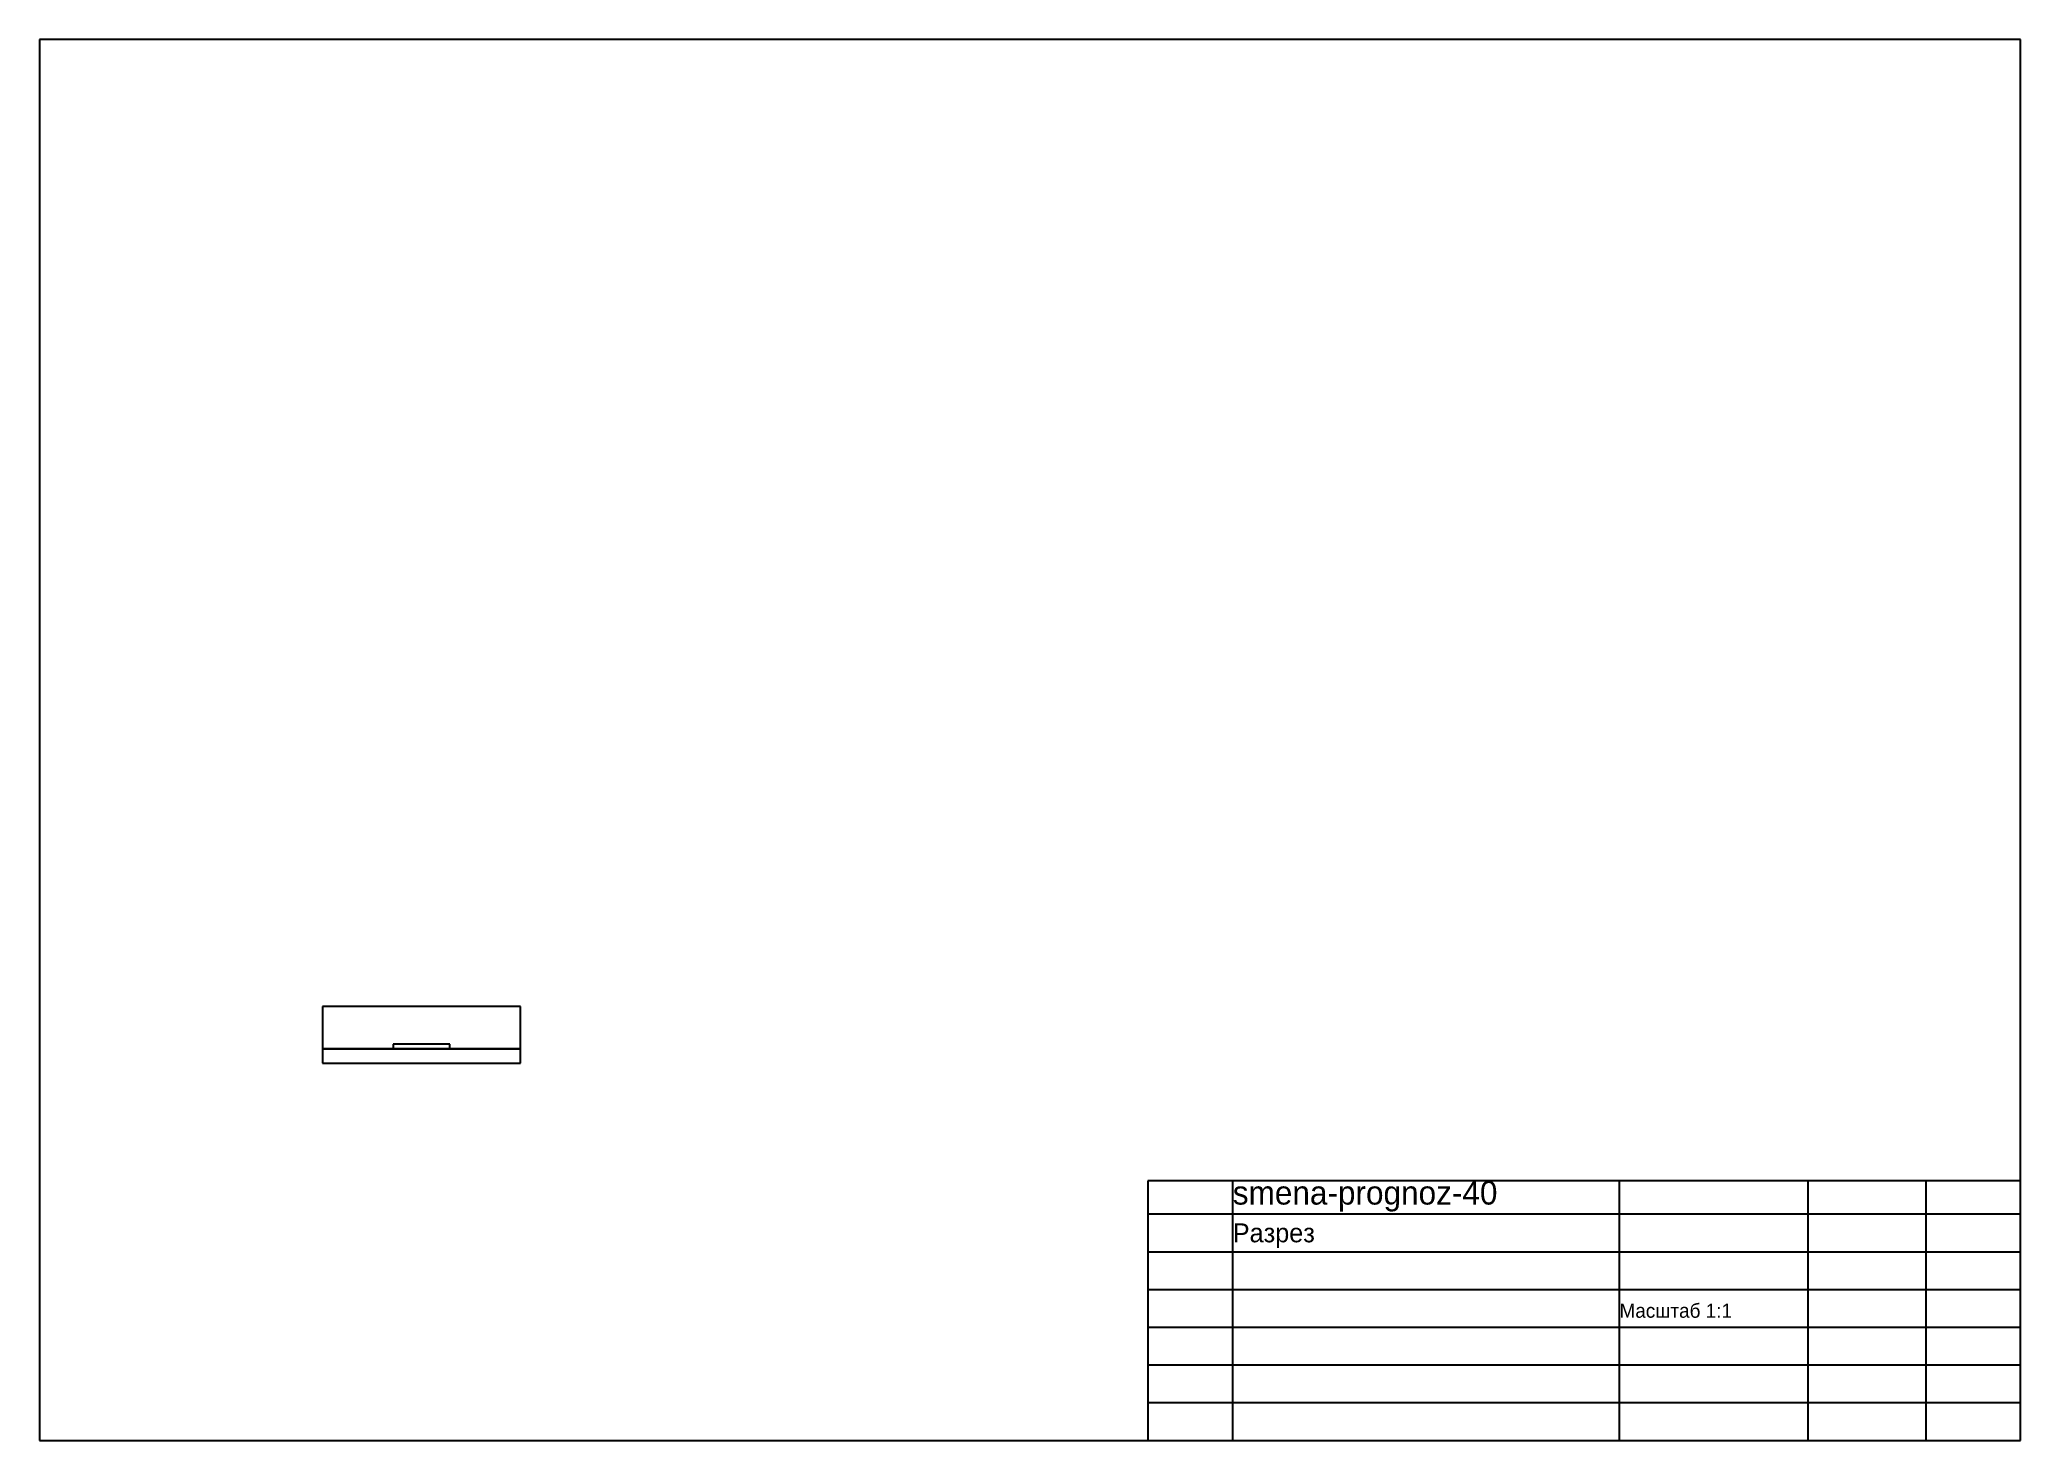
# Model space of a CAD drawing. Header units: metres. Extents: x 0 to 420, y 0 to 297.
import ezdxf

# ---------------------------------------------------------------- set-up
doc = ezdxf.new("R2010")
doc.units = ezdxf.units.M

msp = doc.modelspace()

# ---------------------------------------------------------------- linework, layer by layer
for p, q in [((420, 297), (0, 297)), ((0, 297), (0, 0)), ((420, 0), (420, 297)), ((102, 92), (60, 92)), ((60, 92), (60, 83)), ((102, 83), (102, 92)), ((87, 84), (75, 84)), ((75, 84), (75, 83)), ((87, 83), (87, 84)), ((102, 83), (60, 83)), ((60, 83), (60, 80)), ((60, 83), (102, 83)), ((60, 80), (102, 80)), ((75, 83), (87, 83)), ((102, 80), (102, 83)), ((420, 55), (235, 55)), ((235, 55), (235, 0)), ((253, 0), (253, 55)), ((335, 0), (335, 55)), ((375, 0), (375, 55)), ((400, 0), (400, 55)), ((420, 0), (420, 55)), ((235, 48), (420, 48)), ((235, 40), (420, 40)), ((235, 32), (420, 32)), ((235, 24), (420, 24)), ((235, 16), (420, 16)), ((235, 8), (420, 8)), ((0, 0), (420, 0)), ((235, 0), (420, 0))]:
    msp.add_line(p, q)

# ---------------------------------------------------------------- texts
for s, height, p in [('smena-prognoz-40', 5, (253, 50)), ('Разрез', 4, (253, 42)), ('Масштаб 1:1', 3, (335, 26))]:
    msp.add_text(s, height=height).set_placement(p)

doc.saveas('drawing.dxf')
